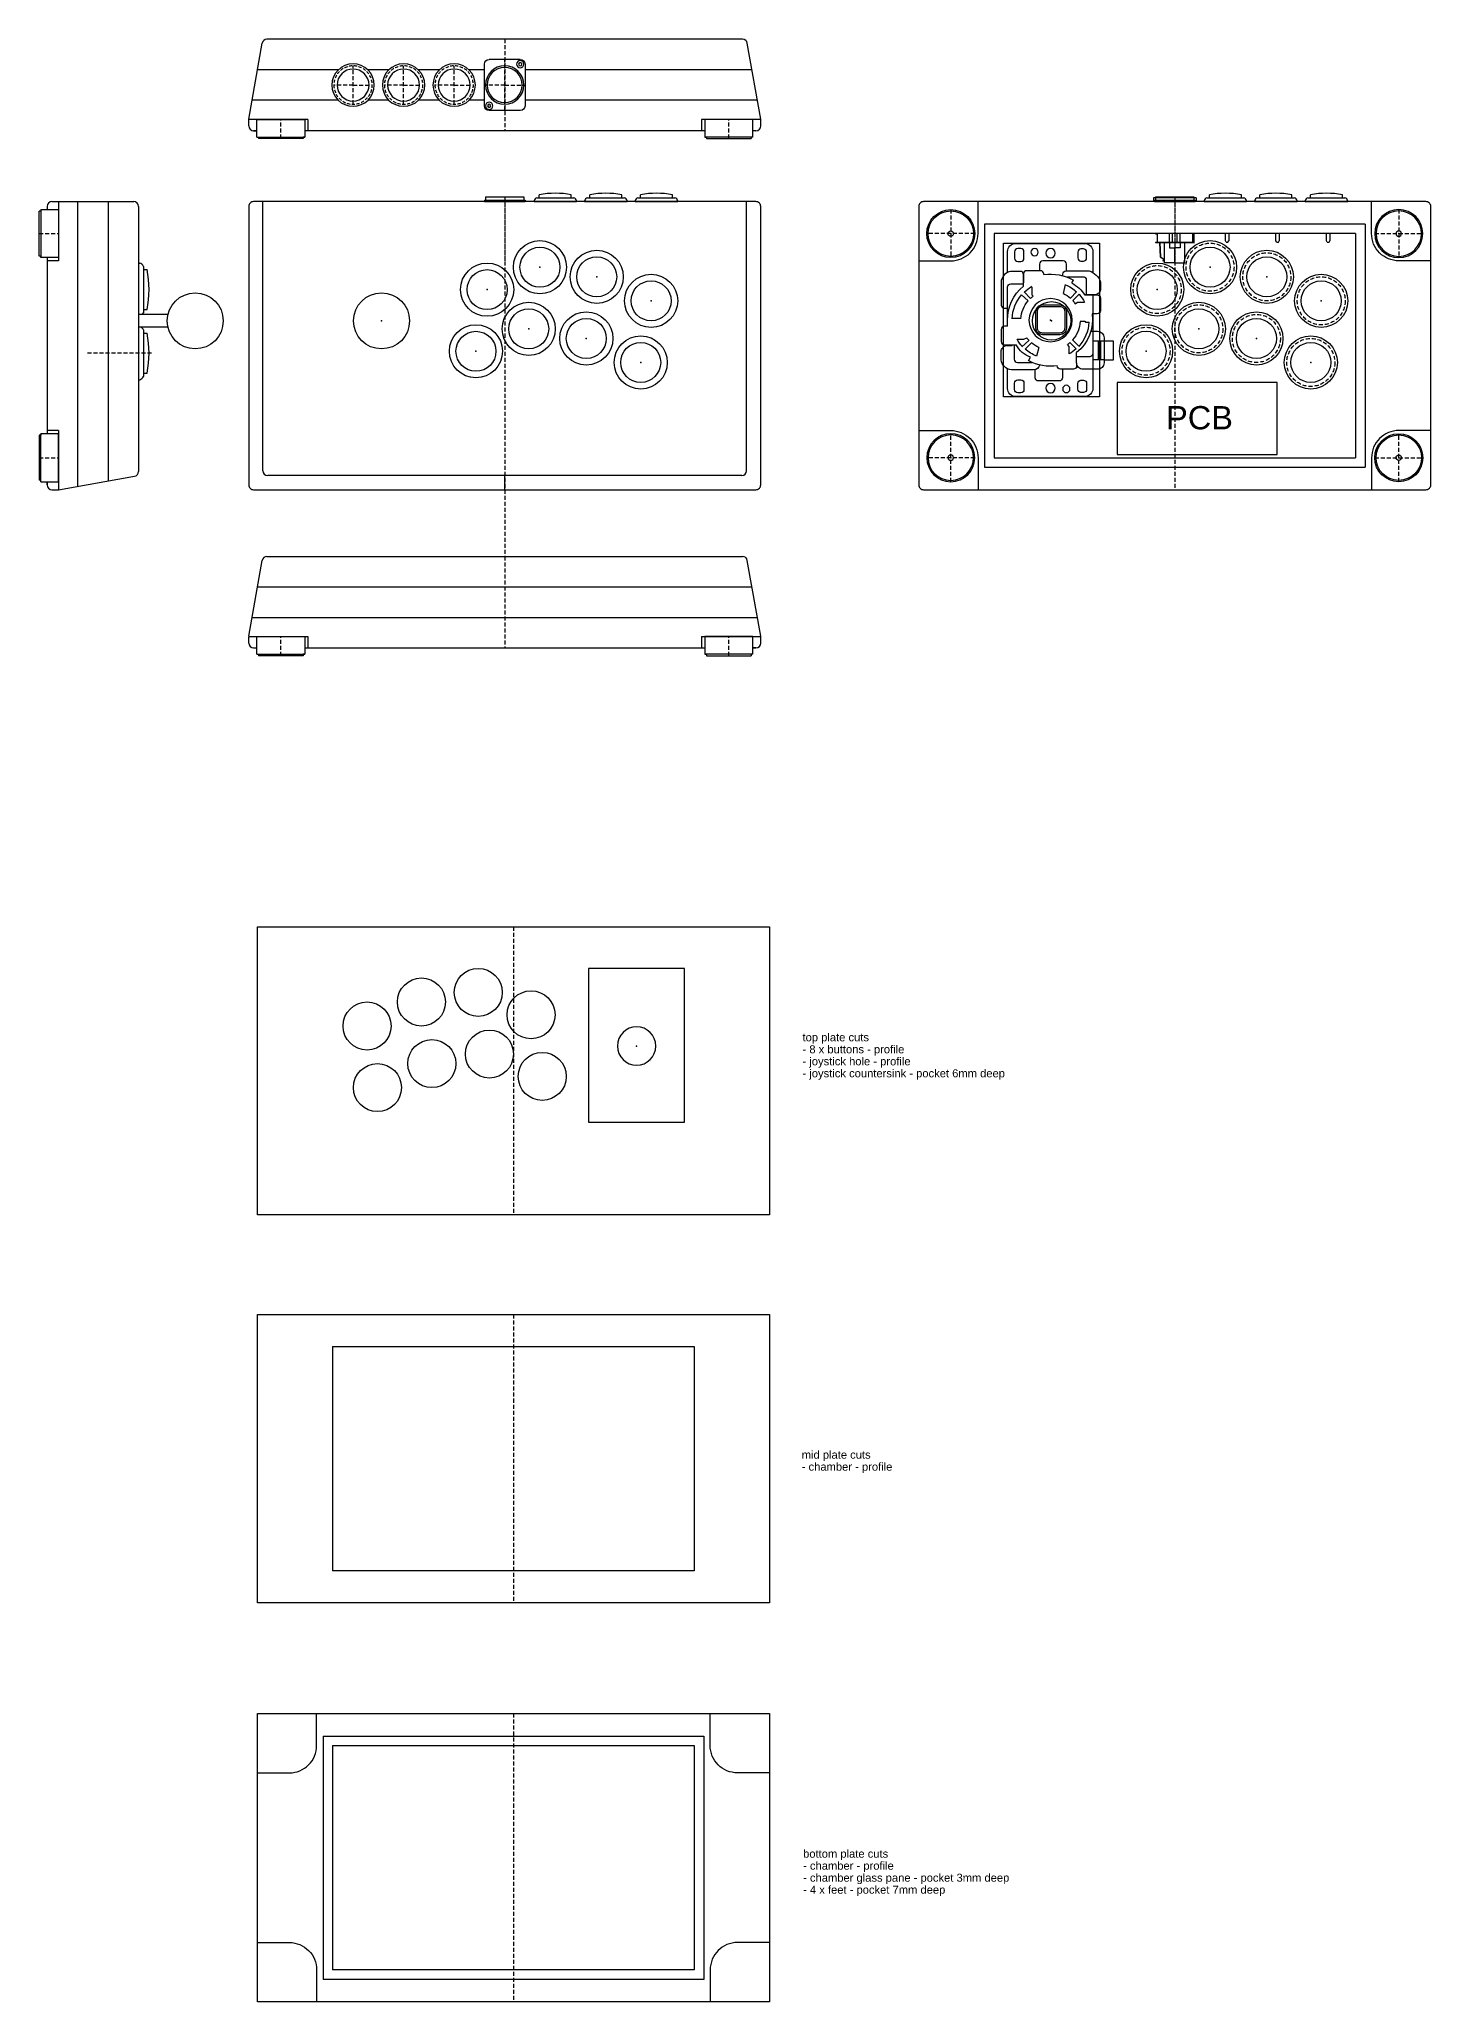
# Model space of a CAD drawing. Header units: inches. Extents: x -376 to 2041, y -1202 to 257.
# Drawn here: x 1171 to 2041, y -1202 to 24 of the extents above; entities that cross this region are included whole.
import ezdxf

# ---------------------------------------------------------------- set-up
doc = ezdxf.new("R2010")
doc.units = ezdxf.units.IN
doc.header["$LTSCALE"] = 5
doc.header["$MEASUREMENT"] = 0
doc.linetypes.add('DASH2', pattern=[0.75, 0.5, -0.25])
doc.linetypes.add('DASHED', pattern=[0.375, 0.25, -0.125])
doc.layers.add('Datum', color=4, linetype='DASH2', transparency=0.5)
doc.layers.add('Elements', color=1, linetype='Continuous')
doc.styles.get("Standard").update_dxf_attribs({"font": 'arial.ttf'})

# ---------------------------------------------------------------- blocks, each defined once
blk = doc.blocks.new('rubber-foot-profile')
at = {"color": 1}
for p, q in [((-15, -11), (-15, 0)), ((-15, 0), (15, 0)), ((15, 0), (15, -11)), ((-15, -11), (-14, -11)), ((-15, -11), (15, -11)), ((-14, -11), (-14, -12)), ((14, -12), (-14, -12)), ((15, -11), (14, -11)), ((14, -11), (14, -12))]:
    blk.add_line(p, q, dxfattribs=at)
at = {"layer": 'Datum'}
blk.add_line((0, -12), (0, 0), dxfattribs=at)
blk = doc.blocks.new('usb-pass-through-profile')
at = {"color": 1}
for p, q in [((-22.6, 94.1), (-22.6, 68.1)), ((-19.6, 97.1), (-0.2, 97.1)), ((2.8, 68.1), (2.8, 94.1)), ((-19.6, 65.1), (-0.2, 65.1))]:
    blk.add_line(p, q, dxfattribs=at)
for centre, radius in [((-19.6, 94.1), 2.25), ((-9.9, 81.1), 12), ((-9.9, 81.1), 11), ((-19.6, 94.1), 1.01), ((-0.2, 68.1), 2.25), ((-0.2, 68.1), 1.01)]:
    blk.add_circle(centre, radius, dxfattribs=at)
for centre, start, end in [((-19.6, 94.1), 90, 180), ((-0.2, 94.1), 0, 90), ((-19.6, 68.1), 180, 270), ((-0.2, 68.1), 270, 0)]:
    blk.add_arc(centre, 3, start, end, dxfattribs=at)
at = {"layer": 'Datum'}
for p, q in [((-9.9, 65.1), (-9.9, 97.1)), ((-9.9, 81.1), (-22.6, 81.1)), ((-9.9, 81.1), (2.8, 81.1))]:
    blk.add_line(p, q, dxfattribs=at)
blk = doc.blocks.new('button-top')
at = {"layer": 'Datum'}
blk.add_circle((0, 0), 15, dxfattribs=at)
at = {"layer": 'Elements'}
for radius in [16.6, 12.5]:
    blk.add_circle((0, 0), radius, dxfattribs=at)
blk.add_point((0, 0), dxfattribs=at)
blk = doc.blocks.new('24-mm arcade button top')
at = {"layer": 'Datum'}
for p, q in [((-129.5, 82), (-129.5, 106)), ((-129.5, 94), (-139.5, 94)), ((-129.5, 94), (-117.5, 94))]:
    blk.add_line(p, q, dxfattribs=at)
at = {"color": 1, "xscale": 0.8, "yscale": 0.8, "zscale": 0.8}
blk.add_blockref('button-top', (-129.5, 94), dxfattribs=at)
blk = doc.blocks.new('astro-city-1-buttons')
at = {"color": 1}
for p in [(-246.2, 23.3), (-279.2, 9.3), (-210.7, 17.3), (-176.7, 2.3), (-253.2, -15.2), (-217.2, -21.2), (-286.2, -29.2), (-183.2, -36.2)]:
    blk.add_blockref('button-top', p, dxfattribs=at)
blk = doc.blocks.new('joystick plate pocket')
at = {"color": 1}
blk.add_lwpolyline([(555, -1.2), (555, 94.8), (615, 94.8), (615, -1.2)], close=True, dxfattribs=at)
blk.add_circle((585, 46.3), 12, dxfattribs=at)
blk.add_point((585, 46.3), dxfattribs=at)
blk = doc.blocks.new('ultimate-fighting-board')
at = {"color": 1}
for p, q in [((952.5, -298.6), (952.5, -343.6)), ((1052.5, -298.6), (952.5, -298.6)), ((1052.5, -343.6), (1052.5, -298.6)), ((952.5, -343.6), (1052.5, -343.6))]:
    blk.add_line(p, q, dxfattribs=at)
blk.add_text('PCB', height=14.54).set_placement((983, -327.8))
blk = doc.blocks.new('rubber-foot-plan')
at = {"color": 1}
for radius in [15, 14.2, 1.69]:
    blk.add_circle((0, 0), radius, dxfattribs=at)
blk.add_point((0, 0), dxfattribs=at)
at = {"layer": 'Datum'}
for p, q in [((0, 15), (0, -15)), ((15, 0), (-15, 0))]:
    blk.add_line(p, q, dxfattribs=at)
blk = doc.blocks.new('joystickbottom')
at = {"layer": 'Elements'}
for p, q in [((24.7, 16.4), (24.7, 22.3)), ((24.7, 22.3), (36.3, 22.3)), ((24.7, 16.4), (24.7, 9.5)), ((36.3, 14.3), (24.7, 14.3)), ((24.7, 12.9), (36.3, 12.9)), ((36.3, 22.3), (36.3, 9.5)), ((37.1, -3.1), (33.1, 0.7)), ((48.1, 4.9), (48.1, 7.1)), ((48.6, 4.4), (48.1, 4.9)), ((48.6, 1.5), (48.6, 4.4)), ((60.5, 0), (60.5, 4.3)), ((61.5, -3), (65.5, 0.9)), ((28.4, -5.2), (33, -5.2)), ((35.4, -4.8), (31.5, -0.9)), ((33, -5.2), (34.3, -6.3)), ((59.5, -1.5), (60.5, 0)), ((63, -4.5), (67, -0.7)), ((65.9, -8.8), (71.4, -7.5)), ((72.5, -3.5), (74.2, -2.6)), ((32.4, -24), (27, -25.5)), ((24.1, -30.4), (26.4, -29.2)), ((35.2, -28.6), (31.4, -32.6)), ((32.7, -34.7), (36.7, -30.2)), ((37.5, -33.5), (38.4, -31.6)), ((37.5, -37.6), (37.5, -33.5)), ((50.3, -35.2), (50.3, -40.7)), ((65.1, -34.8), (61.3, -30.8)), ((62.8, -29.3), (66.9, -33.1)), ((64.2, -27.7), (64.9, -28.3)), ((64.9, -28.3), (69.6, -28.3)), ((69.6, -28.3), (70.5, -29))]:
    blk.add_line(p, q, dxfattribs=at)
for points in [[(42.4, 8.2), (42.4, 12.4, 0.414214), (38.4, 16.4), (22.8, 16.4, 0.414214), (18.8, 12.4), (18.8, 3.4, 0.414214), (22.8, -0.6), (29.2, -0.6)], [(64.9, 4.6, 0.038741), (65, 4.9), (65, 12.2, 0.414214), (63, 14.2), (55.2, 14.2, 0.414214), (53.2, 12.2), (53.2, 9.1)], [(76.9, -9.2), (77.9, -9.2, 0.414214), (79.9, -7.2), (79.9, 7.2, 0.230405), (73, 14.2), (68.1, 14.2, 0.321801), (65, 11.1), (65, 4.5)], [(53.2, 9.5), (6.9, 9.5, 0.414214), (1.9, 4.5), (1.9, -38.5, 0.414214), (6.9, -43.5), (19.1, -43.5)], [(65, 9.5), (28.5, 9.5, 0.414214), (26.5, 7.5), (26.5, -0.6)], [(65, 5.6), (74.1, 5.6, -0.414214), (76.1, 3.6), (76.1, -6.7)], [(78.9, -43.5), (91.9, -43.5, 0.414214), (96.9, -38.5), (96.9, 4.5, 0.414214), (91.9, 9.5), (78.9, 9.5)], [(18.9, -9.4), (13.6, -9.4, 0.414214), (11.6, -11.4), (11.6, -24.4, 0.414214), (13.6, -26.4), (18.6, -26.4)], [(22.8, -0.6), (20.9, -0.6, 0.414214), (18.9, -2.6), (18.9, -10.6, 0.414214), (20.9, -12.6), (21, -12.6)], [(79.9, -6.9), (84.1, -6.9, -0.414214), (86.1, -8.9), (86.1, -21.6, -0.414214), (84.1, -23.6), (80, -23.6)], [(21.5, -23.5, 0.34255), (18.5, -27.3), (18.5, -41.1, 0.360932), (24.7, -47.5), (29.6, -47.5, 0.414214), (33.6, -43.5), (33.6, -40.7)], [(77.7, -21), (78, -21, -0.414214), (80, -23), (80, -31.7, -0.414214), (78, -33.7), (72.4, -33.7)], [(34, -39.3), (25.1, -39.3, -0.414214), (23.1, -37.3), (23.1, -28.2)], [(45.5, -43.5), (69.9, -43.5, 0.414214), (71.9, -41.5), (71.9, -33.7)], [(70.4, -33.7), (77.6, -33.7, -0.414214), (79.6, -35.7), (79.6, -41.6, -0.277133), (73.9, -47.5), (58.7, -47.5, -0.414214), (56.7, -45.5), (56.7, -43.5)], [(45.5, -43.5), (45.5, -45.5, -0.414214), (43.5, -47.5), (36, -47.5, -0.414214), (34, -45.5), (34, -38.2)]]:
    blk.add_lwpolyline(points, format="xyb", dxfattribs=at)
for points in [[(4.4, 3.6), (4.4, 2.1, 0.414214), (6.4, 0.1), (10, 0.1, 0.414214), (12, 2.1), (12, 3.6, 0.414214), (10, 5.6), (6.4, 5.6, 0.414214)], [(93.6, 3.6), (93.6, 2.1, -0.414214), (91.6, 0.1), (88, 0.1, -0.414214), (86, 2.1), (86, 3.6, -0.414214), (88, 5.6), (91.6, 5.6, -0.414214)], [(40.3, -11), (40.3, -21.9, 0.414214), (44.3, -25.9), (54.8, -25.9, 0.414214), (58.8, -21.9), (58.8, -11, 0.414214), (54.8, -7), (44.3, -7, 0.414214)], [(41.3, -11), (41.3, -21.9, 0.414214), (44.3, -24.9), (54.8, -24.9, 0.414214), (57.8, -21.9), (57.8, -11, 0.414214), (54.8, -8), (44.3, -8, 0.414214)], [(4.3, -35.3), (4.3, -37.2, 0.414214), (6.3, -39.2), (10.2, -39.2, 0.414214), (12.2, -37.2), (12.2, -35.3, 0.414214), (10.2, -33.3), (6.3, -33.3, 0.414214)], [(93.7, -35.3), (93.7, -37.2, -0.414214), (91.7, -39.2), (87.8, -39.2, -0.414214), (85.8, -37.2), (85.8, -35.3, -0.414214), (87.8, -33.3), (91.7, -33.3, -0.414214)]]:
    blk.add_lwpolyline(points, format="xyb", close=True, dxfattribs=at)
blk.add_lwpolyline([(33.6, -43.5), (34, -43.5)], dxfattribs=at)
blk.add_lwpolyline([(33.6, -43.5), (34, -43.5)], dxfattribs=at)
for centre, radius in [((6.6, -7), 2.27), ((49.3, -16.8), 13.4), ((7.1, -16.8), 2.93), ((90.9, -16.8), 2.93), ((91.5, -26.7), 2.27)]:
    blk.add_circle(centre, radius, dxfattribs=at)
for centre, radius, start, end in [((49.8, -17.1), 26.4, 82.6061, 141.3811), ((49.3, -16.8), 23.9, 93.0549, 132.8652), ((49.3, -16.8), 18.4, 92.3684, 131.774), ((49.3, -16.8), 23.9, 47.6826, 62.2278), ((49.8, -17.1), 26.4, 30.9461, 55.1216), ((49.3, -16.8), 23.9, 138.3262, 150.8382), ((49.3, -16.8), 18.4, 139.3301, 144.9862), ((49.3, -16.8), 18.4, 48.6585, 56.3342), ((49.3, -16.8), 18.4, 25.8092, 41.9846), ((49.3, -16.8), 23.9, 22.8668, 42.5379), ((49.3, -16.8), 28.6, 351.7045, 29.8901), ((49.3, -16.8), 28.6, 171.4903, 208.2797), ((49.3, -16.8), 18.4, 203.0293, 219.8524), ((42, -23.7), 16.6, 199.418, 241.0393), ((49.3, -16.8), 23.9, 201.2127, 221.2913), ((49.3, -16.8), 23.9, 226.9596, 240.3206), ((49.3, -16.8), 18.4, 226.6875, 233.6306), ((49.8, -17.1), 26.4, 268.9884, 321.1009), ((49.3, -16.8), 18.4, 272.8517, 310.5833), ((49.3, -16.8), 23.9, 272.191, 311.2181), ((49.3, -16.8), 18.4, 317.1221, 323.7453), ((49.3, -16.8), 23.9, 317.2782, 330.244)]:
    blk.add_arc(centre, radius, start, end, dxfattribs=at)
blk.add_point((49.3, -16.8), dxfattribs=at)
blk = doc.blocks.new('joystick bottom')
at = {"layer": 'Elements', "linetype": 'DASHED', "ltscale": 15, "xscale": 1.006397965095784, "yscale": 1.006397965095784, "zscale": 1.006397965095784}
blk.add_blockref('joystickbottom', (-49.7, 16.9), dxfattribs=at)

msp = doc.modelspace()

# ---------------------------------------------------------------- linework, layer by layer
at = {"color": 1}
for p, q in [((1301.865, -26.04478), (1310.21628, 21.31768)), ((1610.46814, 23.79674), (1313.1707, 23.79674)), ((1621.77384, -26.04478), (1613.42256, 21.31768)), ((1357.7666, 4.74674), (1307.29437, 4.74674)), ((1389.3666, 4.74674), (1376.2742, 4.74674)), ((1420.96562, 4.74674), (1407.8742, 4.74674)), ((1449.11942, 4.74674), (1439.47322, 4.74674)), ((1616.34447, 4.74674), (1474.51942, 4.74674)), ((1357.7666, -14.30326), (1303.93534, -14.30326)), ((1389.3666, -14.30326), (1376.2742, -14.30326)), ((1420.96562, -14.30326), (1407.8742, -14.30326)), ((1449.11942, -14.30326), (1439.47322, -14.30326)), ((1619.7035, -14.30326), (1474.51942, -14.30326)), ((1301.81942, -30.35326), (1301.81942, -26.30326)), ((1338.81942, -26.30326), (1301.81942, -26.30326)), ((1301.81942, -30.35326), (1301.81942, -26.56573)), ((1304.81942, -33.35326), (1306.81942, -33.35326)), ((1306.81942, -33.35326), (1304.81942, -33.35326)), ((1586.81942, -33.35326), (1336.81942, -33.35326)), ((1338.81942, -26.30326), (1338.81942, -33.35326)), ((1580.81942, -33.35326), (1580.81942, -33.35326)), ((1580.81942, -33.35326), (1580.81942, -33.35326)), ((1584.81942, -26.30326), (1584.81942, -33.35326)), ((1621.81942, -26.30326), (1584.81942, -26.30326)), ((1618.81942, -33.35326), (1616.81942, -33.35326)), ((1621.81942, -30.35326), (1621.81942, -26.56573)), ((1483.41942, -75.23438), (1483.41942, -73.4238)), ((1503.41942, -75.23438), (1503.41942, -73.4238)), ((1515.01844, -75.23438), (1515.01844, -73.4238)), ((1535.01844, -75.23438), (1535.01844, -73.4238)), ((1546.61844, -75.23438), (1546.61844, -73.4238)), ((1566.61844, -75.23438), (1566.61844, -73.4238)), ((1902.21743, -75.23438), (1902.21743, -73.4238)), ((1922.21743, -75.23438), (1922.21743, -73.4238)), ((1933.81645, -75.23438), (1933.81645, -73.4238)), ((1953.81645, -75.23438), (1953.81645, -73.4238)), ((1965.41645, -75.23438), (1965.41645, -73.4238)), ((1985.41645, -75.23438), (1985.41645, -73.4238)), ((1175.78916, -80.63438), (1175.78916, -82.63438)), ((1175.78916, -80.63438), (1175.78916, -82.63438)), ((1178.78916, -77.63438), (1182.83916, -77.63438)), ((1182.83916, -77.63438), (1229.93916, -77.63438)), ((1182.83916, -77.63438), (1182.83916, -114.63438)), ((1194.83916, -77.63438), (1194.83916, -255.51846)), ((1213.88916, -77.63438), (1213.88916, -252.15943)), ((1232.93916, -80.63438), (1232.93916, -246.2831)), ((1310.6534, -245.8004), (1310.6534, -77.63438)), ((1449.11942, -76.63438), (1474.51942, -76.63438)), ((1449.11942, -76.63438), (1449.11942, -77.63438)), ((1449.11942, -77.63438), (1474.51942, -77.63438)), ((1449.81942, -74.63438), (1473.81942, -74.63438)), ((1449.81942, -74.63438), (1449.81942, -76.63438)), ((1449.81942, -74.63438), (1449.81942, -76.63438)), ((1473.81942, -74.63438), (1473.81942, -76.63438)), ((1474.51942, -76.63438), (1474.51942, -77.63438)), ((1480.13942, -77.63438), (1480.13942, -77.08561)), ((1480.13942, -77.63438), (1506.69942, -77.63438)), ((1506.69942, -77.63438), (1506.69942, -77.08561)), ((1511.73844, -77.63438), (1511.73844, -77.08561)), ((1511.73844, -77.63438), (1538.29844, -77.63438)), ((1538.29844, -77.63438), (1538.29844, -77.08561)), ((1543.33844, -77.63438), (1543.33844, -77.08561)), ((1543.33844, -77.63438), (1569.89844, -77.63438)), ((1569.89844, -77.63438), (1569.89844, -77.08561)), ((1612.98544, -245.8004), (1612.98544, -77.63438)), ((1893.89743, -75.23438), (1867.33743, -75.23438)), ((1867.33743, -75.23438), (1867.33743, -77.63438)), ((1867.91743, -76.63438), (1893.31743, -76.63438)), ((1867.91743, -76.63438), (1867.91743, -77.63438)), ((1867.91743, -77.63438), (1893.31743, -77.63438)), ((1868.61743, -74.63438), (1892.61743, -74.63438)), ((1868.61743, -74.63438), (1868.61743, -76.63438)), ((1868.61743, -74.63438), (1868.61743, -76.63438)), ((1892.61743, -74.63438), (1892.61743, -76.63438)), ((1893.31743, -76.63438), (1893.31743, -77.63438)), ((1893.89743, -75.23438), (1893.89743, -77.63438)), ((1898.93743, -77.63438), (1898.93743, -77.08561)), ((1898.93743, -77.63438), (1925.49743, -77.63438)), ((1925.49743, -77.63438), (1925.49743, -77.08561)), ((1930.53645, -77.63438), (1930.53645, -77.08561)), ((1930.53645, -77.63438), (1957.09645, -77.63438)), ((1957.09645, -77.63438), (1957.09645, -77.08561)), ((1962.13645, -77.63438), (1962.13645, -77.08561)), ((1962.13645, -77.63438), (1988.69645, -77.63438)), ((1988.69645, -77.63438), (1988.69645, -77.08561)), ((1761.61743, -91.63438), (1761.61743, -243.63438)), ((1767.61743, -97.63438), (1767.61743, -237.63438)), ((1868.61743, -97.63438), (1868.61743, -97.77557)), ((1868.61743, -97.77557), (1869.61743, -97.77557)), ((1869.61743, -97.63438), (1869.61743, -103.23438)), ((1877.29058, -103.23438), (1877.29058, -97.63438)), ((1879.20387, -103.23438), (1879.20387, -97.63438)), ((1882.03098, -103.23438), (1882.03098, -97.63438)), ((1883.94427, -103.2452), (1883.94427, -97.63438)), ((1891.61743, -97.63438), (1891.61743, -103.23438)), ((1891.62517, -97.77557), (1892.61743, -97.77557)), ((1892.61743, -97.77557), (1892.61743, -97.63438)), ((1892.61743, -97.63438), (1892.61743, -103.63438)), ((1914.306, -97.63438), (1914.306, -102.21567)), ((1945.90502, -97.63438), (1945.90502, -102.21567)), ((1977.50502, -97.63438), (1977.50502, -102.21567)), ((1993.61743, -97.63438), (1993.61743, -237.63438)), ((1993.61743, -97.63438), (1993.61743, -237.63438)), ((1999.61743, -91.63438), (1999.61743, -243.63438)), ((1892.61743, -103.23438), (1868.61743, -103.23438)), ((1868.61743, -103.23438), (1868.61743, -103.48438)), ((1892.61743, -103.48438), (1868.61743, -103.48438)), ((1869.61743, -103.23438), (1891.61743, -103.23438)), ((1869.61743, -103.23438), (1891.61743, -103.23438)), ((1869.61743, -103.23438), (1891.61743, -103.23438)), ((1871.10204, -103.48438), (1871.52051, -112.22962)), ((1871.35233, -103.48438), (1871.76419, -112.09161)), ((1874.26743, -115.90438), (1874.26743, -103.48438)), ((1880.61743, -103.48438), (1877.29058, -103.48438)), ((1877.29058, -103.48438), (1877.29058, -106.47216)), ((1877.29058, -106.47216), (1880.61743, -106.47216)), ((1883.94427, -106.47216), (1880.61743, -106.47216)), ((1880.61743, -115.90438), (1880.61743, -106.47216)), ((1883.94427, -103.48438), (1883.94427, -106.47216)), ((1886.96743, -115.90438), (1886.96743, -103.48438)), ((1892.61743, -103.48438), (1892.61743, -103.23438)), ((1912.70954, -102.99438), (1912.21743, -102.21567)), ((1912.70954, -102.99438), (1913.81388, -102.99438)), ((1913.81388, -102.99438), (1914.306, -102.21567)), ((1944.30857, -102.99438), (1943.81645, -102.21567)), ((1944.30857, -102.99438), (1945.4129, -102.99438)), ((1945.4129, -102.99438), (1945.90502, -102.21567)), ((1975.90857, -102.99438), (1975.41645, -102.21567)), ((1975.90857, -102.99438), (1977.0129, -102.99438)), ((1977.0129, -102.99438), (1977.50502, -102.21567)), ((1175.78916, -112.63438), (1175.78916, -222.63438)), ((1182.83916, -114.63438), (1175.78916, -114.63438)), ((1175.78916, -118.63438), (1175.78916, -118.63438)), ((1175.78916, -118.63438), (1175.78916, -118.63438)), ((1232.93916, -116.03438), (1232.93916, -149.23438)), ((1232.93916, -116.03438), (1233.62513, -116.03438)), ((1235.93916, -120.13438), (1238.20239, -120.13438)), ((1871.52051, -112.22962), (1873.87502, -113.79929)), ((1871.76419, -112.09161), (1874.26743, -113.76043)), ((1873.87502, -113.79929), (1873.04168, -114.63262)), ((1873.04168, -114.63262), (1873.21846, -114.8094)), ((1874.26743, -113.76043), (1873.21846, -114.8094)), ((1880.61743, -115.90438), (1874.26743, -115.90438)), ((1880.61743, -115.90438), (1886.96743, -115.90438)), ((1235.93916, -145.13438), (1238.20239, -145.13438)), ((1251.31214, -148.13438), (1232.93916, -148.13438)), ((1232.93916, -155.72236), (1232.93916, -188.92236)), ((1251.31214, -156.13438), (1232.93916, -156.13438)), ((1235.93916, -159.82236), (1238.20239, -159.82236)), ((1232.93916, -188.92236), (1233.62513, -188.92236)), ((1235.93916, -184.82236), (1238.20239, -184.82236)), ((1182.83916, -220.63438), (1175.78916, -220.63438)), ((1182.83916, -220.63438), (1182.83916, -257.63438)), ((1175.78916, -254.63438), (1175.78916, -252.63438)), ((1175.78916, -252.63438), (1175.78916, -254.63438)), ((1175.78916, -252.63438), (1175.78916, -254.63438)), ((1182.83916, -257.63438), (1230.46011, -249.23752)), ((1609.98544, -248.8004), (1313.6534, -248.8004)), ((1461.81942, -257.63438), (1461.81942, -248.8004)), ((1178.78916, -257.63438), (1182.83916, -257.63438)), ((1178.78916, -257.63438), (1182.83916, -257.63438)), ((1301.865, -349.15533), (1310.21628, -301.79286)), ((1313.1707, -299.31381), (1610.46814, -299.31381)), ((1621.77384, -349.15533), (1613.42256, -301.79286)), ((1307.29437, -318.36381), (1616.34447, -318.36381)), ((1303.93534, -337.41381), (1619.7035, -337.41381)), ((1301.81942, -353.46381), (1301.81942, -349.67627)), ((1301.83084, -349.4148), (1338.81942, -349.41381)), ((1338.81942, -349.41381), (1338.81942, -356.46381)), ((1584.81942, -349.41381), (1584.81942, -356.46381)), ((1584.81942, -349.41381), (1621.80792, -349.41381)), ((1621.81942, -353.46381), (1621.81942, -349.67627)), ((1621.81942, -353.46381), (1621.81942, -349.67627)), ((1304.81942, -356.46381), (1306.81942, -356.46381)), ((1336.81942, -356.46381), (1586.81942, -356.46381)), ((1342.81942, -356.46381), (1342.81942, -356.46381)), ((1342.81942, -356.46381), (1342.81942, -356.46381)), ((1618.81942, -356.46381), (1616.81942, -356.46381)), ((1616.81942, -356.46381), (1618.81942, -356.46381)), ((1627.21821, -530.66028), (1627.21821, -710.66028)), ((1627.21821, -772.97701), (1627.21821, -952.97701)), ((1354.21821, -792.97701), (1354.21821, -932.97701)), ((1354.21821, -792.97701), (1354.21821, -932.97701)), ((1580.21821, -792.97701), (1580.21821, -932.97701)), ((1627.21821, -1022.24395), (1627.21821, -1202.24395)), ((1348.21821, -1036.24395), (1348.21821, -1188.24395)), ((1586.21821, -1036.24395), (1586.21821, -1188.24395)), ((1354.21821, -1042.24395), (1354.21821, -1182.24395)), ((1354.21821, -1042.24395), (1354.21821, -1182.24395)), ((1580.21821, -1042.24395), (1580.21821, -1182.24395))]:
    msp.add_line(p, q, dxfattribs=at)
for points in [[(1301.81942, -80.63438), (1301.81942, -254.63438, 0.4142135624), (1304.81942, -257.63438), (1618.81942, -257.63438, 0.4142135624), (1621.81942, -254.63438), (1621.81942, -80.63438, 0.4142135624), (1618.81942, -77.63438), (1304.81942, -77.63438, 0.4142135624)], [(1720.61743, -80.63438), (1720.61743, -254.63438, 0.4142135624), (1723.61743, -257.63438), (2037.61743, -257.63438, 0.4142135624), (2040.61743, -254.63438), (2040.61743, -80.63438, 0.4142135624), (2037.61743, -77.63438), (1723.61743, -77.63438, 0.4142135624)]]:
    msp.add_lwpolyline(points, format="xyb", close=True, dxfattribs=at)
for points in [[(1720.61743, -114.63438), (1740.61743, -114.63438, 0.4142135624), (1757.61743, -97.63438, 0), (1757.61743, -77.63438)], [(2040.61743, -114.63438), (2020.61743, -114.63438, -0.4142135624), (2003.61743, -97.63438, 0), (2003.61743, -77.63438)], [(1720.61743, -220.63438), (1740.61743, -220.63438, -0.4142135624), (1757.61743, -237.63438, 0), (1757.61743, -257.63438)], [(2040.61743, -220.63438), (2020.61743, -220.63438, 0.4142135624), (2003.61743, -237.63438, 0), (2003.61743, -257.63438)], [(1307.21821, -1059.24395), (1327.21821, -1059.24395, 0.4142135624), (1344.21821, -1042.24395, 0), (1344.21821, -1022.24395)], [(1627.21821, -1059.24395), (1607.21821, -1059.24395, -0.4142135624), (1590.21821, -1042.24395, 0), (1590.21821, -1022.24395)], [(1307.21821, -1165.24395), (1327.21821, -1165.24395, -0.4142135624), (1344.21821, -1182.24395, 0), (1344.21821, -1202.24395)], [(1627.21821, -1165.24395), (1607.21821, -1165.24395, 0.4142135624), (1590.21821, -1182.24395, 0), (1590.21821, -1202.24395)]]:
    msp.add_lwpolyline(points, format="xyb", dxfattribs=at)
for points in [[(1999.61743, -91.63438), (1761.61743, -91.63438)], [(1993.61743, -97.63438), (1767.61743, -97.63438)], [(1761.61743, -243.63438), (1999.61743, -243.63438)], [(1767.61743, -237.63438), (1993.61743, -237.63438)], [(1354.21821, -792.97701), (1580.21821, -792.97701)], [(1580.21821, -932.97701), (1354.21821, -932.97701)], [(1348.21821, -1036.24395), (1586.21821, -1036.24395)], [(1354.21821, -1042.24395), (1580.21821, -1042.24395)], [(1586.21821, -1188.24395), (1348.21821, -1188.24395)], [(1580.21821, -1182.24395), (1354.21821, -1182.24395)]]:
    msp.add_lwpolyline(points, dxfattribs=at)
for points in [[(1627.21821, -530.66028), (1627.21821, -710.66028), (1307.21821, -710.66028), (1307.21821, -530.66028)], [(1627.21821, -772.97701), (1627.21821, -952.97701), (1307.21821, -952.97701), (1307.21821, -772.97701)], [(1627.21821, -1022.24395), (1627.21821, -1202.24395), (1307.21821, -1202.24395), (1307.21821, -1022.24395)]]:
    msp.add_lwpolyline(points, close=True, dxfattribs=at)
for centre in [(1268.34887, -152.13438), (1384.79844, -152.13438)]:
    msp.add_circle(centre, 17.5, dxfattribs=at)
for centre, radius, start, end in [((1313.1707, 20.79674), 3, 90, 170), ((1610.46814, 20.79674), 3, 10, 90), ((1304.81942, -26.56573), 3, 170, 180), ((1304.81942, -30.35326), 3, 180, 270), ((1618.81942, -30.35326), 3, 270, 0), ((1618.81942, -26.56573), 3, 0, 10), ((1493.41942, -122.37692), 49.96407, 78.45462985, 101.54537015), ((1525.01844, -122.37692), 49.96407, 78.45462985, 101.54537015), ((1556.61844, -122.37692), 49.96407, 78.45462985, 101.54537015), ((1912.21743, -122.37692), 49.96407, 78.45462985, 101.54537015), ((1943.81645, -122.37692), 49.96407, 78.45462985, 101.54537015), ((1975.41645, -122.37692), 49.96407, 78.45462985, 101.54537015), ((1178.78916, -80.63438), 3, 90, 180), ((1229.93916, -80.63438), 3, 0, 90), ((1482.77567, -77.79844), 2.73093, 110.13272429, 164.86929754), ((1504.06317, -77.79844), 2.73093, 15.13070246, 69.86727571), ((1514.3747, -77.79844), 2.73093, 110.13272429, 164.86929754), ((1535.66219, -77.79844), 2.73093, 15.13070246, 69.86727571), ((1545.9747, -77.79844), 2.73093, 110.13272429, 164.86929754), ((1567.26219, -77.79844), 2.73093, 15.13070246, 69.86727571), ((1901.57368, -77.79844), 2.73093, 110.13272429, 164.86929754), ((1922.86117, -77.79844), 2.73093, 15.13070246, 69.86727571), ((1933.1727, -77.79844), 2.73093, 110.13272429, 164.86929754), ((1954.4602, -77.79844), 2.73093, 15.13070246, 69.86727571), ((1964.7727, -77.79844), 2.73093, 110.13272429, 164.86929754), ((1986.0602, -77.79844), 2.73093, 15.13070246, 69.86727571), ((1232.73409, -119.3297), 3.41366, 20.13272429, 74.86929754), ((1177.01099, -132.63438), 62.45508, 348.45462985, 11.54537015), ((1232.73409, -145.93907), 3.41366, 319.97679489, 339.86727571), ((1232.73409, -159.01768), 3.41366, 20.13272429, 57.63299993), ((1177.01099, -172.32236), 62.45508, 348.45462985, 11.54537015), ((1232.73409, -185.62705), 3.41366, 285.13070246, 339.86727571), ((1178.78916, -254.63438), 3, 180, 270), ((1229.93916, -246.2831), 3, 280, 360), ((1313.6534, -245.8004), 3, 180, 270), ((1609.98544, -245.8004), 3, 270, 0), ((1313.1707, -302.31381), 3, 90, 170), ((1610.46814, -302.31381), 3, 10, 90), ((1304.81942, -349.67627), 3, 170, 180), ((1304.81942, -353.46381), 3, 180, 270), ((1618.81942, -353.46381), 3, 270, 0), ((1618.81942, -349.67627), 3, 0, 10)]:
    msp.add_arc(centre, radius, start, end, dxfattribs=at)
msp.add_point((1384.79844, -152.13438), dxfattribs=at)
at = {"layer": 'Datum'}
for p, q in [((1461.81942, 23.79674), (1461.81942, -33.35326)), ((1461.81942, -74.63438), (1461.81942, -115.90438)), ((1461.81942, -77.63438), (1461.81942, -299.31381)), ((1880.61743, -74.63438), (1880.61743, -115.90438)), ((1880.61743, -77.63438), (1880.61743, -257.63438)), ((1240.91576, -172.32236), (1199.70817, -172.32236)), ((1461.81942, -299.31381), (1461.81942, -356.46381)), ((1467.21821, -530.66028), (1467.21821, -710.66028)), ((1467.21821, -772.97701), (1467.21821, -952.97701)), ((1467.21821, -1022.24395), (1467.21821, -1202.24395))]:
    msp.add_line(p, q, dxfattribs=at)
at = {"layer": 'Elements'}
for p, q in [((1481.8357, -75.23438), (1505.00314, -75.23438)), ((1513.43472, -75.23438), (1536.60217, -75.23438)), ((1545.03472, -75.23438), (1568.20217, -75.23438)), ((1900.6337, -75.23438), (1923.80115, -75.23438)), ((1932.23273, -75.23438), (1955.40017, -75.23438)), ((1963.83273, -75.23438), (1987.00017, -75.23438)), ((1235.93916, -118.15473), (1235.93916, -147.11403)), ((1235.93916, -157.84271), (1235.93916, -186.80202))]:
    msp.add_line(p, q, dxfattribs=at)
at = {"layer": 'Elements', "color": 1}
for p, q in [((1912.21743, -102.21567), (1912.21743, -97.63438)), ((1943.81645, -102.21567), (1943.81645, -97.63438)), ((1975.41645, -102.21567), (1975.41645, -97.63438))]:
    msp.add_line(p, q, dxfattribs=at)
at = {"layer": 'Elements'}
for centre, radius in [((1483.79844, -118.63438), 16.6), ((1483.79844, -118.63438), 12.5), ((1519.29844, -124.63438), 16.6), ((1450.79844, -132.63438), 16.6), ((1450.79844, -132.63438), 12.5), ((1519.29844, -124.63438), 12.5), ((1553.29844, -139.63438), 16.6), ((1553.29844, -139.63438), 12.5), ((1476.79844, -157.13438), 16.6), ((1476.79844, -157.13438), 12.5), ((1512.79844, -163.13438), 16.6), ((1443.79844, -171.13438), 16.6), ((1443.79844, -171.13438), 12.5), ((1512.79844, -163.13438), 12.5), ((1546.79844, -178.13438), 16.6), ((1546.79844, -178.13438), 12.5), ((1409.73918, -577.66028), 15), ((1445.23918, -571.66028), 15), ((1478.23918, -585.66028), 15), ((1375.73918, -592.66028), 15), ((1452.23918, -610.16028), 15), ((1416.23918, -616.16028), 15), ((1485.23918, -624.16028), 15), ((1382.23918, -631.16028), 15)]:
    msp.add_circle(centre, radius, dxfattribs=at)
for p in [(1483.79844, -118.63438), (1450.79844, -132.63438), (1519.29844, -124.63438), (1553.29844, -139.63438), (1476.79844, -157.13438), (1443.79844, -171.13438), (1512.79844, -163.13438), (1546.79844, -178.13438)]:
    msp.add_point(p, dxfattribs=at)

# ---------------------------------------------------------------- block references
at = {"color": 1, "xscale": -1}
for name, p, rotation in [('24-mm arcade button top', (1237.49092, -98.81428), 359.9999999999999), ('24-mm arcade button top', (1269.09092, -98.81428), 359.9999999999999), ('24-mm arcade button top', (1300.68994, -98.81428), 359.9999999999999), ('usb-pass-through-profile', (1451.87792, -85.88613), 359.9999999999999), ('rubber-foot-profile', (1601.81942, -26.30326), 359.9999999999999), ('joystick bottom', (1802.97434, -151.62536), 270), ('rubber-foot-profile', (1182.83916, -237.63438), 269.9999999999998), ('rubber-foot-plan', (1740.61743, -237.63438), 180)]:
    msp.add_blockref(name, p, dxfattribs=dict(at, rotation=rotation))
at = {"color": 1}
for name, p, rotation in [('rubber-foot-profile', (1321.81942, -26.30326), 359.9999999999999), ('rubber-foot-profile', (1182.83916, -97.63438), 269.9999999999998), ('rubber-foot-plan', (2020.61743, -237.63438), 180)]:
    msp.add_blockref(name, p, dxfattribs=dict(at, rotation=rotation))
for name, p in [('rubber-foot-plan', (1740.61743, -97.63438)), ('joystick plate pocket', (1218.6166, -198.43291)), ('astro-city-1-buttons', (2148.83914, -141.91751)), ('ultimate-fighting-board', (892.19417, 107.88517)), ('rubber-foot-profile', (1321.81942, -349.41381))]:
    msp.add_blockref(name, p, dxfattribs=at)
at = {"color": 1, "xscale": -1}
for name, p in [('rubber-foot-plan', (2020.61743, -97.63438)), ('rubber-foot-profile', (1601.81942, -349.41381)), ('joystick plate pocket', (2129.21903, -651.4588))]:
    msp.add_blockref(name, p, dxfattribs=at)

# ---------------------------------------------------------------- texts
for s, p in [('top plate cuts', (1647.92542, -602.20527)), ('- 8 x buttons - profile', (1647.92542, -609.70527)), ('- joystick hole - profile', (1647.92542, -617.20527)), ('- joystick countersink - pocket 6mm deep', (1647.92542, -624.70527)), ('mid plate cuts', (1647.43468, -862.97701)), ('- chamber - profile', (1647.43468, -870.47701)), ('- chamber - profile', (1648.29815, -1119.74395)), ('bottom plate cuts', (1648.29815, -1112.24395)), ('- chamber glass pane - pocket 3mm deep', (1648.29815, -1127.24395)), ('- 4 x feet - pocket 7mm deep', (1648.29815, -1134.74395))]:
    msp.add_text(s, height=5).set_placement(p)

doc.saveas('drawing.dxf')
